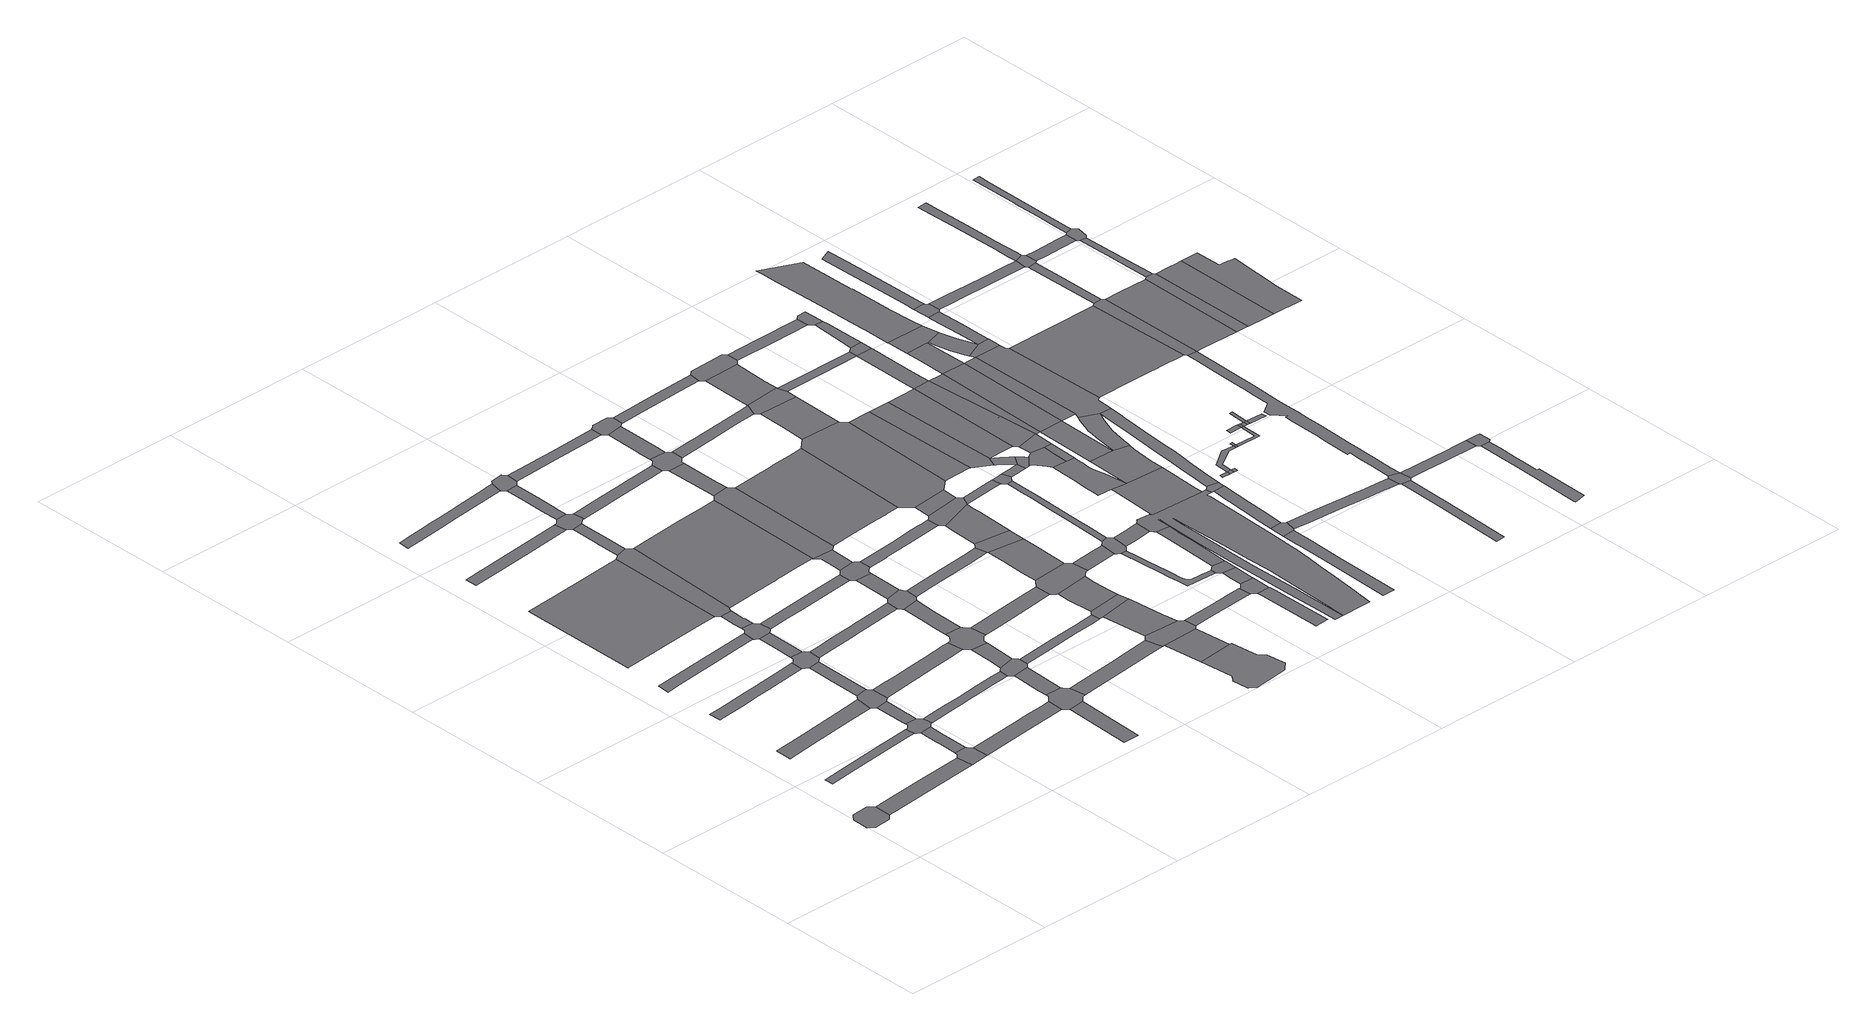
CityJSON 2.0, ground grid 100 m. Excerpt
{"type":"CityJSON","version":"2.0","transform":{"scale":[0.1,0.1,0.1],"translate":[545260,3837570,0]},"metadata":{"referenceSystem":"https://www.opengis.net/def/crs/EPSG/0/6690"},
"CityObjects":{
"road1":{"type":"Road","geometry":[{"type":"MultiSurface","lod":"1","boundaries":[[[0,1,2,3,4,5,6,7,8,9,10,11]]]}]},
"road2":{"type":"Road","attributes":{"RoadStructureAttribute.sectionType":"1"},"geometry":[{"type":"MultiSurface","lod":"1","boundaries":[[[12,13,14,11,10,15,16,17,18]]]}]},
"road3":{"type":"Road","attributes":{"RoadStructureAttribute.sectionType":"1"},"geometry":[{"type":"MultiSurface","lod":"1","boundaries":[[[19,20,21,22,23,24,25,26,27]]]}]},
"road4":{"type":"Road","attributes":{"RoadStructureAttribute.sectionType":"1"},"geometry":[{"type":"MultiSurface","lod":"1","boundaries":[[[28,29,30,31,32,33,34,35]]]}]},
"road5":{"type":"Road","attributes":{"RoadStructureAttribute.sectionType":"1"},"geometry":[{"type":"MultiSurface","lod":"1","boundaries":[[[36,37,38,39,40,41,42,43,44,45,46,47,48,49,50,51,52,53,54]]]}]},
"road6":{"type":"Road","geometry":[{"type":"MultiSurface","lod":"1","boundaries":[[[55,56,57,58,59,12,18,60,61]]]}]},
"road7":{"type":"Road","attributes":{"RoadStructureAttribute.sectionType":"1"},"geometry":[{"type":"MultiSurface","lod":"1","boundaries":[[[62,63,64,65,66,67,58,57]]]}]},
"road8":{"type":"Road","attributes":{"RoadStructureAttribute.sectionType":"1"},"geometry":[{"type":"MultiSurface","lod":"1","boundaries":[[[68,69,70,71,72,73,74,75,76,77,78,79,80]]]}]},
"road9":{"type":"Road","geometry":[{"type":"MultiSurface","lod":"1","boundaries":[[[81,82,83,84,85,19,27,86,64,63,87,88,89,90,91,92]]]}]},
"road10":{"type":"Road","attributes":{"RoadStructureAttribute.sectionType":"1"},"geometry":[{"type":"MultiSurface","lod":"1","boundaries":[[[93,94,95,96,97,98,99,100,81,92]]]}]},
"road11":{"type":"Road","geometry":[{"type":"MultiSurface","lod":"1","boundaries":[[[101,102,28,35,97,96,103,104,105]]]}]},
"road12":{"type":"Road","attributes":{"function":"1","RoadStructureAttribute.sectionType":"7"},"geometry":[{"type":"MultiSurface","lod":"1","boundaries":[[[106,107,108,109,110,111,112,113,114,115,116,117]]]}]},
"road13":{"type":"Road","attributes":{"RoadStructureAttribute.sectionType":"1"},"geometry":[{"type":"MultiSurface","lod":"1","boundaries":[[[118,119,120,121,102,101]]]}]},
"road14":{"type":"Road","attributes":{"RoadStructureAttribute.sectionType":"1"},"geometry":[{"type":"MultiSurface","lod":"1","boundaries":[[[122,123,124,125,61,60,126,127]]]}]},
"road15":{"type":"Road","geometry":[{"type":"MultiSurface","lod":"1","boundaries":[[[128,129,130,131,36,54,132,120,119,133,134,135]]]}]},
"road16":{"type":"Road","attributes":{"RoadStructureAttribute.sectionType":"1"},"geometry":[{"type":"MultiSurface","lod":"1","boundaries":[[[136,137,138,139,128,135]]]}]},
"road17":{"type":"Road","attributes":{"RoadStructureAttribute.sectionType":"1"},"geometry":[{"type":"MultiSurface","lod":"1","boundaries":[[[140,141,142,143,144,145,146,90,89,147,148,149,150,151,152,153,154]]]}]},
"road18":{"type":"Road","geometry":[{"type":"MultiSurface","lod":"1","boundaries":[[[155,156,157,158,68,80,159,138,137,160,161,162,163,164]]]}]},
"road19":{"type":"Road","attributes":{"RoadStructureAttribute.sectionType":"1"},"geometry":[{"type":"MultiSurface","lod":"1","boundaries":[[[165,166,167,168,169,170,171,172,173]]]}]},
"road20":{"type":"Road","attributes":{"RoadStructureAttribute.sectionType":"1"},"geometry":[{"type":"MultiSurface","lod":"1","boundaries":[[[174,175,176,177,178,179,180,155,164]]]}]},
"road21":{"type":"Road","attributes":{"RoadStructureAttribute.sectionType":"1"},"geometry":[{"type":"MultiSurface","lod":"1","boundaries":[[[181,182,183,184,185,186,105,104,187,188,189,190,191]]]}]},
"road22":{"type":"Road","attributes":{"RoadStructureAttribute.sectionType":"1"},"geometry":[{"type":"MultiSurface","lod":"1","boundaries":[[[192,193,194,195]]]}]},
"road23":{"type":"Road","attributes":{"RoadStructureAttribute.sectionType":"1"},"geometry":[{"type":"MultiSurface","lod":"1","boundaries":[[[196,197,198,199,200,201,202,203,204,205,206,207,208,209,210,211,212,213]]]}]},
"road24":{"type":"Road","geometry":[{"type":"MultiSurface","lod":"1","boundaries":[[[214,215,216,217,218,106,117,178,177,219,220,221,222]]]}]},
"road25":{"type":"Road","geometry":[{"type":"MultiSurface","lod":"1","boundaries":[[[223,224,122,127,193,192,225,226,227,228,229,230]]]}]},
"road26":{"type":"Road","attributes":{"RoadStructureAttribute.sectionType":"1"},"geometry":[{"type":"MultiSurface","lod":"1","boundaries":[[[231,232,233,234,235,236,237,238,239,134,133,240,241,242,243,244,245,246]]]}]},
"road27":{"type":"Road","attributes":{"RoadStructureAttribute.sectionType":"1"},"geometry":[{"type":"MultiSurface","lod":"1","boundaries":[[[247,248,249,250,251,223,230]]]}]},
"road28":{"type":"Road","geometry":[{"type":"MultiSurface","lod":"1","boundaries":[[[252,253,254,255,140,154,256,248,247,257,258,259]]]}]},
"road29":{"type":"Road","attributes":{"RoadStructureAttribute.sectionType":"1"},"geometry":[{"type":"MultiSurface","lod":"1","boundaries":[[[260,261,262,263,264,218,217]]]}]},
"road30":{"type":"Road","attributes":{"RoadStructureAttribute.sectionType":"1"},"geometry":[{"type":"MultiSurface","lod":"1","boundaries":[[[265,266,267,163,162,268,269,270,271,272,273]]]}]},
"road31":{"type":"Road","attributes":{"RoadStructureAttribute.sectionType":"1"},"geometry":[{"type":"MultiSurface","lod":"1","boundaries":[[[274,275,255,254,276]]]}]},
"road32":{"type":"Road","geometry":[{"type":"MultiSurface","lod":"1","boundaries":[[[277,278,279,280,281,282,283,165,173,284,285,262,261,286,287,288,289,290]]]}]},
"road33":{"type":"Road","geometry":[{"type":"MultiSurface","lod":"1","boundaries":[[[291,292,293,294,295,181,191,274,276,296,297,298,299,300,301,302,303,304]]]}]},
"road34":{"type":"Road","attributes":{"RoadStructureAttribute.sectionType":"1"},"geometry":[{"type":"MultiSurface","lod":"1","boundaries":[[[305,306,307,308,309,310,311,280,279]]]}]},
"road35":{"type":"Road","attributes":{"function":"1","RoadStructureAttribute.sectionType":"7"},"geometry":[{"type":"MultiSurface","lod":"1","boundaries":[[[312,313,314,315,222,221,316,317,318,319,320,321,322,323]]]}]},
"road36":{"type":"Road","attributes":{"RoadStructureAttribute.sectionType":"1"},"geometry":[{"type":"MultiSurface","lod":"1","boundaries":[[[324,325,326,327,328,291,304]]]}]},
"road37":{"type":"Road","geometry":[{"type":"MultiSurface","lod":"1","boundaries":[[[329,330,331,332,333,196,213,334,335,309,308,336,337,338]]]}]},
"road38":{"type":"Road","attributes":{"RoadStructureAttribute.sectionType":"1"},"geometry":[{"type":"MultiSurface","lod":"1","boundaries":[[[339,340,341,342,227,226,343,344]]]}]},
"road39":{"type":"Road","geometry":[{"type":"MultiSurface","lod":"1","boundaries":[[[345,346,347,348,349,231,246,350,326,325,351,352,353,354]]]}]},
"road40":{"type":"Road","attributes":{"RoadStructureAttribute.sectionType":"1"},"geometry":[{"type":"MultiSurface","lod":"1","boundaries":[[[355,356,357,348,347,358,359]]]}]},
"road41":{"type":"Road","attributes":{"RoadStructureAttribute.sectionType":"1"},"geometry":[{"type":"MultiSurface","lod":"1","boundaries":[[[360,361,362,259,258,363,364,365,366,367]]]}]},
"road42":{"type":"Road","geometry":[{"type":"MultiSurface","lod":"1","boundaries":[[[368,369,370,371,372,265,273,373,355,359,374,375,376,377,378]]]}]},
"road43":{"type":"Road","attributes":{"RoadStructureAttribute.sectionType":"1"},"geometry":[{"type":"MultiSurface","lod":"1","boundaries":[[[323,379,380,381,370,369,382]]]}]},
"road44":{"type":"Road","attributes":{"RoadStructureAttribute.sectionType":"1"},"geometry":[{"type":"MultiSurface","lod":"1","boundaries":[[[383,384,385,386,387,388,389,390,391,290,289,392,393,394,395,396,397,398,399,400,401]]]}]},
"road45":{"type":"Road","attributes":{"RoadStructureAttribute.sectionType":"1"},"geometry":[{"type":"MultiSurface","lod":"1","boundaries":[[[402,403,404,301,300,405,406,407,408]]]}]},
"road46":{"type":"Road","geometry":[{"type":"MultiSurface","lod":"1","boundaries":[[[409,410,411,312,323,382,412,413,414,415]]]}]},
"road47":{"type":"Road","attributes":{"RoadStructureAttribute.sectionType":"1"},"geometry":[{"type":"MultiSurface","lod":"1","boundaries":[[[416,417,338,337,418,419]]]}]},
"road48":{"type":"Road","geometry":[{"type":"MultiSurface","lod":"1","boundaries":[[[420,421,422,423,424,425,426,427,428,429,430,431,432,433,434,435]]]}]},
"road49":{"type":"Road","attributes":{"RoadStructureAttribute.sectionType":"1"},"geometry":[{"type":"MultiSurface","lod":"1","boundaries":[[[436,437,438,354,353,439,440,441,442]]]}]},
"road50":{"type":"Road","attributes":{"RoadStructureAttribute.sectionType":"1"},"geometry":[{"type":"MultiSurface","lod":"1","boundaries":[[[443,444,445,446,423,422]]]}]},
"road51":{"type":"Road","geometry":[{"type":"MultiSurface","lod":"1","boundaries":[[[447,448,449,339,344,450,445,444,451,452,453,454,455,456,457]]]}]},
"road52":{"type":"Road","attributes":{"RoadStructureAttribute.sectionType":"1"},"geometry":[{"type":"MultiSurface","lod":"1","boundaries":[[[458,459,460,461,462,463,447,457]]]}]},
"road53":{"type":"Road","attributes":{"RoadStructureAttribute.sectionType":"1"},"geometry":[{"type":"MultiSurface","lod":"1","boundaries":[[[464,465,466,467,468,469,378,377,470,471,472,473]]]}]},
"road54":{"type":"Road","geometry":[{"type":"MultiSurface","lod":"1","boundaries":[[[474,475,476,477,360,367,478,462,461]]]}]},
"road55":{"type":"Road","attributes":{"RoadStructureAttribute.sectionType":"1"},"geometry":[{"type":"MultiSurface","lod":"1","boundaries":[[[479,480,410,409,481,482,483,484,485]]]}]},
"road56":{"type":"Road","attributes":{"RoadStructureAttribute.sectionType":"1"},"geometry":[{"type":"MultiSurface","lod":"1","boundaries":[[[486,487,488,489,490,476,475]]]}]},
"road57":{"type":"Road","geometry":[{"type":"MultiSurface","lod":"1","boundaries":[[[491,492,493,383,401,494,479,485,495,496,497,498,499,500,501]]]}]},
"road58":{"type":"Road","geometry":[{"type":"MultiSurface","lod":"1","boundaries":[[[502,503,504,505,402,408,506,507,489,488,508,509,510,511]]]}]},
"road59":{"type":"Road","attributes":{"RoadStructureAttribute.sectionType":"1"},"geometry":[{"type":"MultiSurface","lod":"1","boundaries":[[[512,513,514,515,516,517,518,491,501]]]}]},
"road60":{"type":"Road","attributes":{"function":"1","RoadStructureAttribute.sectionType":"7"},"geometry":[{"type":"MultiSurface","lod":"1","boundaries":[[[519,520,521,522,523,415,414,524,525,526,527,528,529]]]}]},
"road61":{"type":"Road","attributes":{"RoadStructureAttribute.sectionType":"1"},"geometry":[{"type":"MultiSurface","lod":"1","boundaries":[[[530,531,532,505,504,533,534,535]]]}]},
"road62":{"type":"Road","geometry":[{"type":"MultiSurface","lod":"1","boundaries":[[[536,537,416,419,538,516,515,539,540,541,542,543,544]]]}]},
"road63":{"type":"Road","geometry":[{"type":"MultiSurface","lod":"1","boundaries":[[[545,546,547,436,442,530,535,548,549,550]]]}]},
"road64":{"type":"Road","attributes":{"RoadStructureAttribute.sectionType":"1"},"geometry":[{"type":"MultiSurface","lod":"1","boundaries":[[[551,552,553,554,555,454,453,556,557,558]]]}]},
"road65":{"type":"Road","attributes":{"RoadStructureAttribute.sectionType":"1"},"geometry":[{"type":"MultiSurface","lod":"1","boundaries":[[[559,560,561,562,563,564,545,550]]]}]},
"road66":{"type":"Road","attributes":{"RoadStructureAttribute.sectionType":"1"},"geometry":[{"type":"MultiSurface","lod":"1","boundaries":[[[565,566,567,511,510,568,569,570]]]}]},
"road67":{"type":"Road","geometry":[{"type":"MultiSurface","lod":"1","boundaries":[[[571,572,573,574,575,576,464,473,577,563,562,578]]]}]},
"road68":{"type":"Road","attributes":{"RoadStructureAttribute.sectionType":"1"},"geometry":[{"type":"MultiSurface","lod":"1","boundaries":[[[579,580,581,574,573]]]}]},
"road69":{"type":"Road","attributes":{"RoadStructureAttribute.sectionType":"1"},"geometry":[{"type":"MultiSurface","lod":"1","boundaries":[[[582,583,584,585,586,587,499,498,588,589,590,591,592,593,594,595,596]]]}]},
"road70":{"type":"Road","attributes":{"RoadStructureAttribute.sectionType":"1"},"geometry":[{"type":"MultiSurface","lod":"1","boundaries":[[[597,598,599,600,601,602,603,604]]]}]},
"road71":{"type":"Road","attributes":{"RoadStructureAttribute.sectionType":"1"},"geometry":[{"type":"MultiSurface","lod":"1","boundaries":[[[605,606,607,608,609,610,611,612,613,614,615,616,617,618,619,620,621,622,623,624,625,626,627,628,629,630]]]}]},
"road72":{"type":"Road","geometry":[{"type":"MultiSurface","lod":"1","boundaries":[[[631,632,633,634,635,636,565,570,637,616,615,638,639,640]]]}]},
"road73":{"type":"Road","geometry":[{"type":"MultiSurface","lod":"1","boundaries":[[[641,642,643,644,551,558,645,601,600,646,647,648]]]}]},
"road74":{"type":"Road","attributes":{"RoadStructureAttribute.sectionType":"1"},"geometry":[{"type":"MultiSurface","lod":"1","boundaries":[[[649,650,541,540,651,652,653]]]}]},
"road75":{"type":"Road","geometry":[{"type":"MultiSurface","lod":"1","boundaries":[[[654,519,529,655,581,580,656,657,658]]]}]},
"road76":{"type":"Road","attributes":{"RoadStructureAttribute.sectionType":"1"},"geometry":[{"type":"MultiSurface","lod":"1","boundaries":[[[659,660,641,648,661,662]]]}]},
"road77":{"type":"Road","geometry":[{"type":"MultiSurface","lod":"1","boundaries":[[[663,664,630,629,665,659,662,666,667]]]}]},
"road78":{"type":"Road","attributes":{"RoadStructureAttribute.sectionType":"1"},"geometry":[{"type":"MultiSurface","lod":"1","boundaries":[[[668,669,670,578,562,671,672,673,674]]]}]},
"road79":{"type":"Road","geometry":[{"type":"MultiSurface","lod":"1","boundaries":[[[675,676,677,640,639,678,679]]]}]},
"road80":{"type":"Road","attributes":{"RoadStructureAttribute.sectionType":"1"},"geometry":[{"type":"MultiSurface","lod":"1","boundaries":[[[680,681,682,683,684,685,686,687,688,689,690,691,692,693,634,633]]]}]},
"road81":{"type":"Road","attributes":{"RoadStructureAttribute.sectionType":"1"},"geometry":[{"type":"MultiSurface","lod":"1","boundaries":[[[694,695,696,663,667,697,698,699,700,701]]]}]},
"road82":{"type":"Road","attributes":{"RoadStructureAttribute.sectionType":"1"},"geometry":[{"type":"MultiSurface","lod":"1","boundaries":[[[702,703,704,705,654,658,706]]]}]},
"road83":{"type":"Road","geometry":[{"type":"MultiSurface","lod":"1","boundaries":[[[707,708,668,674,709,687,686,710,711]]]}]},
"road84":{"type":"Road","attributes":{"function":"1","RoadStructureAttribute.sectionType":"7"},"geometry":[{"type":"MultiSurface","lod":"1","boundaries":[[[712,713,714,715,716,717,718,719,720,721,722,723,724,725,726,727,728,729,730,731,732,733,734,735,736,737,738,739,740,741,742,743,744,745,746,747,675,679,748,749,694,701],[750,751,752,753,754,755,756,757,758,759,760,761,762,763]]]}]},
"road85":{"type":"Road","attributes":{"function":"1","RoadStructureAttribute.sectionType":"7"},"geometry":[{"type":"MultiSurface","lod":"1","boundaries":[[[764,657,656,765,766,767,768,769,770]]]}]},
"road86":{"type":"Road","geometry":[{"type":"MultiSurface","lod":"1","boundaries":[[[771,582,596,772,702,706,773,774]]]}]},
"road87":{"type":"Road","attributes":{"RoadStructureAttribute.sectionType":"1"},"geometry":[{"type":"MultiSurface","lod":"1","boundaries":[[[775,776,777,707,711,778,779,780]]]}]},
"road88":{"type":"Road","geometry":[{"type":"MultiSurface","lod":"1","boundaries":[[[781,782,783]]]}]},
"road89":{"type":"Road","attributes":{"RoadStructureAttribute.sectionType":"1"},"geometry":[{"type":"MultiSurface","lod":"1","boundaries":[[[784,785,786,787,582,771]]]}]},
"road90":{"type":"Road","attributes":{"function":"1","RoadStructureAttribute.sectionType":"7"},"geometry":[{"type":"MultiSurface","lod":"1","boundaries":[[[788,789,790,791,792,793,794,795,796,797,775,798]]]}]},
"road91":{"type":"Road","attributes":{"RoadStructureAttribute.sectionType":"1"},"geometry":[{"type":"MultiSurface","lod":"1","boundaries":[[[799,800,801,802,803,804,805,806,807,808,809,810]]]}]},
"road92":{"type":"Road","geometry":[{"type":"MultiSurface","lod":"1","boundaries":[[[811,764,770,812,792,791]]]}]},
"road93":{"type":"Road","geometry":[{"type":"MultiSurface","lod":"1","boundaries":[[[813,814,815,649,653,786,785,816,817,818]]]}]},
"road94":{"type":"Road","geometry":[{"type":"MultiSurface","lod":"1","boundaries":[[[819,820,798,775,780,821,822]]]}]},
"road95":{"type":"Road","geometry":[{"type":"MultiSurface","lod":"1","boundaries":[[[823,824,825,826,827,828,829,830,831,832,833,834,835,836,837,838,839,840,841,842,843,844,845,846,847,848,849,850,851]]]}]},
"road96":{"type":"Road","geometry":[{"type":"MultiSurface","lod":"1","boundaries":[[[852,853,822,821,854,855,856,857,858,823,851,859,860]]]}]},
"road97":{"type":"Road","geometry":[{"type":"MultiSurface","lod":"1","boundaries":[[[833,861,862,863,743,742,864,865,866,867,834]]]}]},
"road98":{"type":"Road","geometry":[{"type":"MultiSurface","lod":"1","boundaries":[[[868,869,870,871,803,802,872,873]]]}]},
"road99":{"type":"Road","geometry":[{"type":"MultiSurface","lod":"1","boundaries":[[[874,811,791,875,876]]]}]},
"road100":{"type":"Road","attributes":{"function":"1","RoadStructureAttribute.sectionType":"1"},"geometry":[{"type":"MultiSurface","lod":"1","boundaries":[[[860,877,844,843,878]]]}]},
"road101":{"type":"Road","geometry":[{"type":"MultiSurface","lod":"1","boundaries":[[[879,880,881,882,852,860,878]]]}]},
"road102":{"type":"Road","attributes":{"RoadStructureAttribute.sectionType":"1"},"geometry":[{"type":"MultiSurface","lod":"1","boundaries":[[[883,884,885,886,887,888,870,869,889,890,891,892,893]]]}]},
"road103":{"type":"Road","attributes":{"RoadStructureAttribute.sectionType":"1"},"geometry":[{"type":"MultiSurface","lod":"1","boundaries":[[[894,895,896,774,773,897,898,899,900,901]]]}]},
"road104":{"type":"Road","geometry":[{"type":"MultiSurface","lod":"1","boundaries":[[[902,834,867,903,904,905,906]]]}]},
"road105":{"type":"Road","geometry":[{"type":"MultiSurface","lod":"1","boundaries":[[[907,908,738,737,883,893,909,910,911]]]}]},
"road106":{"type":"Road","geometry":[{"type":"MultiSurface","lod":"1","boundaries":[[[912,874,876,881,880,913,914,915,916]]]}]},
"road107":{"type":"Road","attributes":{"function":"1","RoadStructureAttribute.sectionType":"7"},"geometry":[{"type":"MultiSurface","lod":"1","boundaries":[[[917,918,919,920,902,906]]]}]},
"road108":{"type":"Road","attributes":{"RoadStructureAttribute.sectionType":"1"},"geometry":[{"type":"MultiSurface","lod":"1","boundaries":[[[921,818,817,922,923,924]]]}]},
"road109":{"type":"Road","attributes":{"RoadStructureAttribute.sectionType":"1"},"geometry":[{"type":"MultiSurface","lod":"1","boundaries":[[[925,912,916,926,927,913,880,928,919,929]]]}]},
"road110":{"type":"Road","attributes":{"RoadStructureAttribute.sectionType":"1"},"geometry":[{"type":"MultiSurface","lod":"1","boundaries":[[[930,931,932,933]]]}]},
"road111":{"type":"Road","geometry":[{"type":"MultiSurface","lod":"1","boundaries":[[[934,933,932,935]]]}]},
"road112":{"type":"Road","attributes":{"RoadStructureAttribute.sectionType":"1"},"geometry":[{"type":"MultiSurface","lod":"1","boundaries":[[[900,874,912,936,937,938,939]]]}]},
"road113":{"type":"Road","attributes":{"RoadStructureAttribute.sectionType":"1"},"geometry":[{"type":"MultiSurface","lod":"1","boundaries":[[[940,941,942,943,944,945,946,947,873,872,948,949,950,951,952,953,954]]]}]},
"road114":{"type":"Road","attributes":{"RoadStructureAttribute.sectionType":"1"},"geometry":[{"type":"MultiSurface","lod":"1","boundaries":[[[955,956,957,958,959,960,961,962,963,964,965,966,907,911,967,968,969,970,971,972,973,974,975,976,977,978,979]]]}]},
"road115":{"type":"Road","geometry":[{"type":"MultiSurface","lod":"1","boundaries":[[[980,981,982,983,984,985,986,987,906,905,988,989,990,991,992,993,994,995,955]]]}]},
"road116":{"type":"Road","geometry":[{"type":"MultiSurface","lod":"1","boundaries":[[[996,997,934,935]]]}]},
"road117":{"type":"Road","geometry":[{"type":"MultiSurface","lod":"1","boundaries":[[[929,919,918,998]]]}]},
"road118":{"type":"Road","geometry":[{"type":"MultiSurface","lod":"1","boundaries":[[[999,1000,1001,901,900,939,1002]]]}]},
"road119":{"type":"Road","attributes":{"RoadStructureAttribute.sectionType":"1"},"geometry":[{"type":"MultiSurface","lod":"1","boundaries":[[[1003,1004,933,934,1005,1006,1007,1008]]]}]},
"road120":{"type":"Road","attributes":{"RoadStructureAttribute.sectionType":"1"},"geometry":[{"type":"MultiSurface","lod":"1","boundaries":[[[1009,1010,1011,1012,1013,999,1002]]]}]},
"road121":{"type":"Road","geometry":[{"type":"MultiSurface","lod":"1","boundaries":[[[1014,998,918,1015,1016,1017]]]}]},
"road122":{"type":"Road","attributes":{"function":"1","RoadStructureAttribute.sectionType":"7"},"geometry":[{"type":"MultiSurface","lod":"1","boundaries":[[[1018,1019,929,998,1020]]]}]},
"road123":{"type":"Road","geometry":[{"type":"MultiSurface","lod":"1","boundaries":[[[1021,924,923,1012,1011,1022,1023]]]}]},
"road124":{"type":"Road","geometry":[{"type":"MultiSurface","lod":"1","boundaries":[[[1024,1008,1007,1025]]]}]},
"road125":{"type":"Road","geometry":[{"type":"MultiSurface","lod":"1","boundaries":[[[1026,1027,1008,1024]]]}]},
"road126":{"type":"Road","attributes":{"RoadStructureAttribute.sectionType":"1"},"geometry":[{"type":"MultiSurface","lod":"1","boundaries":[[[1028,1029,1030,1031,1032,1033,1034,1035]]]}]},
"road127":{"type":"Road","geometry":[{"type":"MultiSurface","lod":"1","boundaries":[[[1036,1037,1038,1039,1017,1016,980,955,979,1040,1041,1042,1043,1044]]]}]},
"road128":{"type":"Road","geometry":[{"type":"MultiSurface","lod":"1","boundaries":[[[1045,1046,1018,1020,1047,1048,1049,1050]]]}]},
"road129":{"type":"Road","attributes":{"RoadStructureAttribute.sectionType":"1"},"geometry":[{"type":"MultiSurface","lod":"1","boundaries":[[[1051,1052,1024,1025,1053,1054]]]}]},
"road130":{"type":"Road","attributes":{"function":"1","RoadStructureAttribute.sectionType":"7"},"geometry":[{"type":"MultiSurface","lod":"1","boundaries":[[[1055,1056,1057,1058,1049,1048,1059,1060,1061,1062,1063,1064,1065,1066]]]}]},
"road131":{"type":"Road","geometry":[{"type":"MultiSurface","lod":"1","boundaries":[[[1067,1068,1051,1069]]]}]},
"road132":{"type":"Road","geometry":[{"type":"MultiSurface","lod":"1","boundaries":[[[1070,1071,954,953,1072,1028,1035,1073,1074,1075]]]}]},
"road133":{"type":"Road","geometry":[{"type":"MultiSurface","lod":"1","boundaries":[[[1066,1065,1017,1039,1076]]]}]},
"road134":{"type":"Road","geometry":[{"type":"MultiSurface","lod":"1","boundaries":[[[1069,1051,1054,1077]]]}]},
"road135":{"type":"Road","attributes":{"RoadStructureAttribute.sectionType":"1"},"geometry":[{"type":"MultiSurface","lod":"1","boundaries":[[[1077,1054,1078,1079]]]}]},
"road136":{"type":"Road","attributes":{"function":"1","RoadStructureAttribute.sectionType":"7"},"geometry":[{"type":"MultiSurface","lod":"1","boundaries":[[[1080,1081,1082,1083,1084,1085,1045,1050,1086,1087,1088,1089,1090,1091,1092,1093,1094]]]}]},
"road137":{"type":"Road","geometry":[{"type":"MultiSurface","lod":"1","boundaries":[[[1079,1078,1095,1096]]]}]},
"road138":{"type":"Road","geometry":[{"type":"MultiSurface","lod":"1","boundaries":[[[1097,1098,1079,1096]]]}]},
"road139":{"type":"Road","attributes":{"RoadStructureAttribute.sectionType":"1"},"geometry":[{"type":"MultiSurface","lod":"1","boundaries":[[[1099,1100,1101,1102,1103,1104,1105,1106,1107,1108,1109,1066,1076]]]}]},
"road140":{"type":"Road","attributes":{"RoadStructureAttribute.sectionType":"1"},"geometry":[{"type":"MultiSurface","lod":"1","boundaries":[[[1110,1111,1096,1095]]]}]},
"road141":{"type":"Road","geometry":[{"type":"MultiSurface","lod":"1","boundaries":[[[1112,1113,1114,1103,1102,1115,1116]]]}]},
"road142":{"type":"Road","attributes":{"RoadStructureAttribute.sectionType":"1"},"geometry":[{"type":"MultiSurface","lod":"1","boundaries":[[[1117,1118,1119,1120,1121,1122,1123,1124,1125,1126,1127,1128,1129,1130,1131,1132,1133,1134,1135,1136,1137,1138,1139,1140,1141,1142,1143,1144,1070,1075,1145,1146,1147,1148,1149,1150,1151,1152,1153,1154,1155,1156,1157,1158]]]}]},
"road143":{"type":"Road","attributes":{"RoadStructureAttribute.sectionType":"1"},"geometry":[{"type":"MultiSurface","lod":"1","boundaries":[[[1159,1160,1161,1162,1075,1074,1163,1164,1165,1166,1167]]]}]},
"road144":{"type":"Road","attributes":{"function":"1"},"geometry":[{"type":"MultiSurface","lod":"1","boundaries":[[[1044,1043,1168,1169,1170,1171,1172,1173,1174,1175,1176,1177,1178,1179]]]}]},
"road145":{"type":"Road","attributes":{"RoadStructureAttribute.sectionType":"1"},"geometry":[{"type":"MultiSurface","lod":"1","boundaries":[[[1180,1181,1182,1183,1184,1185,1186,1187,1188,1189,1190,1191,1192,1193,1114,1113]]]}]},
"road146":{"type":"Road","attributes":{"RoadStructureAttribute.sectionType":"1"},"geometry":[{"type":"MultiSurface","lod":"1","boundaries":[[[1194,1195,1196,1197,1198,1199,1200,1201,1202,1203,1204,1205,1206]]]}]},
"road147":{"type":"Road","geometry":[{"type":"MultiSurface","lod":"1","boundaries":[[[1207,1167,1166,1208,1209,1194,1206,1210,1211,1212]]]}]},
"road148":{"type":"Road","attributes":{"RoadStructureAttribute.sectionType":"1"},"geometry":[{"type":"MultiSurface","lod":"1","boundaries":[[[1213,1214,1215,1216,1116,1115,1217,1218,1219,1220,1221,1222]]]}]},
"road149":{"type":"Road","geometry":[{"type":"MultiSurface","lod":"1","boundaries":[[[1223,1224,1225,1226,1179,1178,1117,1158,1227]]]}]},
"road150":{"type":"Road","attributes":{"RoadStructureAttribute.sectionType":"1"},"geometry":[{"type":"MultiSurface","lod":"1","boundaries":[[[1228,1229,1230,1231,1225,1224]]]}]},
"road151":{"type":"Road","geometry":[{"type":"MultiSurface","lod":"1","boundaries":[[[1232,1233,1227,1158,1234,1235,1236,1237,1238]]]}]},
"road152":{"type":"Road","geometry":[{"type":"MultiSurface","lod":"1","boundaries":[[[1239,1240,1222,1221,1241,1231,1230,1242,1243,1244,1245]]]}]},
"road153":{"type":"Road","geometry":[{"type":"MultiSurface","lod":"1","boundaries":[[[1246,1247,1238,1237,1248,1249,1250]]]}]},
"road154":{"type":"Road","attributes":{"RoadStructureAttribute.sectionType":"1"},"geometry":[{"type":"MultiSurface","lod":"1","boundaries":[[[1251,1252,1253,1254,1255,1222,1240,1256,1257,1258,1259,1260,1261,1262]]]}]},
"road155":{"type":"Road","attributes":{"RoadStructureAttribute.sectionType":"1"},"geometry":[{"type":"MultiSurface","lod":"1","boundaries":[[[1263,1264,1265,1245,1244,1266,1267,1268,1269]]]}]},
"road156":{"type":"Road","geometry":[{"type":"MultiSurface","lod":"1","boundaries":[[[1270,1271,1272,1250,1249,1273,1274,1275]]]}]},
"road157":{"type":"Road","attributes":{"RoadStructureAttribute.sectionType":"1"},"geometry":[{"type":"MultiSurface","lod":"1","boundaries":[[[1276,1277,1278,1279,1280,1247,1246,1281,1282,1283,1284]]]}]},
"road158":{"type":"Road","geometry":[{"type":"MultiSurface","lod":"1","boundaries":[[[1285,1286,1287,1269,1268,1276,1284,1288,1289]]]}]},
"road159":{"type":"Road","geometry":[{"type":"MultiSurface","lod":"1","boundaries":[[[1275,1274,1290,1291,1292,1293,1294,1295,1296,1297,1298]]]}]},
"road160":{"type":"Road","attributes":{"RoadStructureAttribute.sectionType":"1"},"geometry":[{"type":"MultiSurface","lod":"1","boundaries":[[[1299,1300,1301,1302,1303,1304,1305,1287,1286,1306,1307,1308,1309]]]}]}
},
"vertices":[
[146,577,0],[35,566,0],[30,560,0],[7,533,0],[2,527,0],[0,419,0],[7,413,0],[31,392,0],[35,388,0],[146,396,0],[179,431,0],[182,544,0],
[855,604,0],[585,580,0],[345,558,0],[224,435,0],[508,461,0],[761,485,0],[866,496,0],
[852,1011,0],[621,986,0],[304,952,0],[172,937,0],[175,878,0],[333,895,0],[593,924,0],[787,945,0],[858,952,0],
[872,1418,0],[688,1396,0],[408,1363,0],[184,1337,0],[182,1226,0],[373,1249,0],[675,1284,0],[861,1307,0],
[869,1941,0],[837,1937,0],[732,1926,0],[537,1904,0],[495,1899,0],[473,1897,0],[335,1881,0],[268,1874,0],[266,1873,0],[176,1863,0],[178,1783,0],[266,1793,0],[277,1794,0],[358,1803,0],[482,1817,0],[488,1818,0],[593,1830,0],[767,1849,0],[869,1861,0],
[965,648,0],[964,649,0],[962,650,0],[883,647,0],[883,631,0],[992,509,0],[991,619,0],
[965,828,0],[968,936,0],[888,928,0],[887,872,0],[886,806,0],[886,773,0],
[889,2346,0],[738,2330,0],[536,2309,0],[338,2288,0],[196,2273,0],[173,2271,0],[167,2189,0],[237,2197,0],[339,2208,0],[569,2234,0],[763,2254,0],[880,2267,0],[884,2267,0],
[891,1052,0],[890,1038,0],[889,1037,0],[876,1023,0],[864,1012,0],[870,942,0],[987,955,0],[995,963,0],[1006,964,0],[999,1027,0],[986,1037,0],[969,1052,0],
[971,1119,0],[971,1123,0],[972,1175,0],[974,1294,0],[893,1282,0],[891,1168,0],[891,1125,0],[891,1120,0],
[977,1462,0],[896,1448,0],[984,1303,0],[1002,1321,0],[1000,1433,0],
[905,3385,0],[835,3379,0],[669,3365,0],[413,3342,0],[185,3323,0],[181,2522,0],[185,2522,0],[387,2540,0],[572,2555,0],[794,2575,0],[886,2583,0],[889,2580,0],
[981,1577,0],[986,1849,0],[904,1837,0],[900,1671,0],
[1624,684,0],[1558,677,0],[1452,666,0],[1304,651,0],[1284,540,0],[1617,574,0],
[905,1989,0],[904,1968,0],[887,1950,0],[879,1942,0],[885,1850,0],[1014,1877,0],[1019,1958,0],[990,1987,0],
[991,2067,0],[994,2250,0],[910,2244,0],[907,2104,0],
[1642,1094,0],[1638,1093,0],[1574,1087,0],[1443,1074,0],[1298,1058,0],[1170,1045,0],[1069,1034,0],[1066,971,0],[1159,981,0],[1256,991,0],[1352,1002,0],[1438,1011,0],[1517,1021,0],[1608,1029,0],[1640,1034,0],
[914,2389,0],[913,2366,0],[901,2354,0],[893,2346,0],[893,2259,0],[1015,2269,0],[1023,2277,0],[1026,2277,0],[1020,2355,0],[994,2388,0],
[904,3876,0],[728,3857,0],[460,3828,0],[250,3806,0],[159,3796,0],[159,3715,0],[358,3736,0],[609,3762,0],[913,3796,0],
[994,2449,0],[994,2461,0],[994,2462,0],[996,2563,0],[917,2559,0],[914,2462,0],[914,2459,0],
[1633,1505,0],[1607,1502,0],[1449,1483,0],[1314,1468,0],[1194,1454,0],[1095,1444,0],[1163,1341,0],[1268,1352,0],[1401,1368,0],[1535,1384,0],[1648,1398,0],
[1760,556,0],[1652,541,0],[1634,93,0],[1739,89,0],
[944,4420,0],[916,4416,0],[860,4409,0],[744,4396,0],[663,4386,0],[597,4378,0],[506,4367,0],[421,4357,0],[337,4348,0],[234,4336,0],[170,4328,0],[157,4326,0],[150,4249,0],[291,4265,0],[428,4281,0],[560,4296,0],[717,4314,0],[927,4339,0],
[1044,3401,0],[1025,3421,0],[1020,3426,0],[1016,3430,0],[938,3407,0],[996,2568,0],[1009,2592,0],[1013,2592,0],[1050,3401,0],
[1657,742,0],[1657,722,0],[1792,592,0],[1813,595,0],[1801,703,0],[1796,708,0],[1772,734,0],[1766,739,0],
[1679,2032,0],[1672,2032,0],[1566,2019,0],[1387,2000,0],[1365,1997,0],[1336,1994,0],[1323,1993,0],[1211,1981,0],[1115,1969,0],[1123,1890,0],[1306,1910,0],[1332,1913,0],[1350,1915,0],[1425,1924,0],[1554,1939,0],[1673,1952,0],
[1777,1021,0],[1667,1002,0],[1665,947,0],[1662,870,0],[1659,801,0],
[1802,1118,0],[1795,1126,0],[1781,1142,0],[1671,1119,0],[1646,1028,0],[1778,1022,0],[1804,1050,0],[1807,1111,0],
[1017,3569,0],[1020,3783,0],[945,3772,0],[942,3603,0],[941,3551,0],
[1686,2426,0],[1472,2403,0],[1196,2373,0],[1175,2293,0],[1294,2305,0],[1349,2311,0],[1525,2330,0],[1622,2339,0],[1686,2346,0],
[1681,1362,0],[1676,1218,0],[1791,1356,0],
[1053,3888,0],[1025,3911,0],[1024,3913,0],[948,3908,0],[945,3905,0],[934,3893,0],[920,3878,0],[939,3776,0],[942,3774,0],[1022,3785,0],[1046,3807,0],[1048,3809,0],[1062,3810,0],[1055,3886,0],
[1686,1576,0],[1685,1544,0],[1681,1539,0],[1662,1515,0],[1656,1508,0],[1792,1384,0],[1797,1389,0],[1819,1414,0],[1824,1419,0],[1844,1421,0],[1831,1531,0],[1828,1536,0],[1801,1567,0],[1797,1572,0],
[1025,3997,0],[1025,4002,0],[1030,4148,0],[1033,4318,0],[954,4309,0],[952,4147,0],[949,4023,0],
[1713,3459,0],[1592,3448,0],[1441,3436,0],[1283,3422,0],[1116,2602,0],[1234,2612,0],[1400,2627,0],[1411,2628,0],[1439,2630,0],[1555,2640,0],[1688,2651,0],[1694,2646,0],
[1805,1796,0],[1811,1942,0],[1699,1923,0],[1694,1778,0],[1688,1642,0],
[1065,4428,0],[1044,4454,0],[961,4442,0],[953,4431,0],[950,4427,0],[929,4337,0],[953,4310,0],[1059,4344,0],[1061,4346,0],[1066,4423,0],
[2441,777,0],[2288,759,0],[2151,744,0],[1995,726,0],[2406,662,0],[2468,668,0],
[1828,2071,0],[1822,2080,0],[1817,2086,0],[1707,2062,0],[1701,2056,0],[1695,1928,0],[1816,1947,0],[1818,1950,0],[1838,1972,0],[1842,2053,0],
[1716,2322,0],[1712,2244,0],[1709,2132,0],[1819,2168,0],[1823,2319,0],
[2408,1173,0],[2283,1159,0],[2074,1138,0],[1809,1050,0],[2007,1071,0],[2213,1092,0],[2361,1108,0],[2414,1113,0],
[1835,2466,0],[1829,2471,0],[1719,2455,0],[1714,2449,0],[1693,2426,0],[1710,2326,0],[1824,2338,0],[1831,2345,0],[1851,2364,0],[1859,2365,0],[1860,2444,0],
[1720,2622,0],[1726,2616,0],[1722,2503,0],[1833,2640,0],
[1714,3956,0],[1628,3948,0],[1503,3935,0],[1495,3934,0],[1479,3932,0],[1326,3917,0],[1287,3913,0],[1285,3913,0],[1149,3897,0],[1130,3817,0],[1257,3829,0],[1295,3833,0],[1381,3842,0],[1497,3854,0],[1504,3854,0],[1543,3859,0],[1644,3870,0],[1649,3870,0],[1718,3877,0],
[2387,1594,0],[2290,1584,0],[2089,1561,0],[1927,1431,0],[2075,1447,0],[2254,1469,0],[2387,1484,0],
[1856,3507,0],[1746,3494,0],[1743,3491,0],[1841,2645,0],[1854,2656,0],[1867,2667,0],[1887,3474,0],
[1728,4455,0],[1416,4440,0],[1410,4363,0],[1730,4379,0],
[2786,246,0],[2767,431,0],[2749,430,0],[2512,405,0],[2534,185,0],[2529,176,0],[2510,146,0],[2506,145,0],[2516,36,0],[2520,32,0],[2555,3,0],[2791,33,0],[2796,37,0],[2841,82,0],[2843,84,0],[2825,211,0],
[2418,2115,0],[2320,2105,0],[2128,2084,0],[1954,1984,0],[2098,1999,0],[2277,2018,0],[2435,2035,0],
[2726,665,0],[2726,675,0],[2485,669,0],[2485,663,0],
[2473,813,0],[2460,799,0],[2446,783,0],[2472,668,0],[2730,679,0],[2747,698,0],[2748,699,0],[2741,781,0],[2740,781,0],[2715,800,0],[2710,804,0],
[2697,912,0],[2679,1076,0],[2677,1095,0],[2670,1155,0],[2442,1116,0],[2458,965,0],
[2429,2506,0],[2378,2501,0],[2345,2497,0],[2291,2491,0],[2127,2473,0],[1865,2445,0],[1993,2379,0],[1995,2379,0],[2189,2400,0],[2431,2426,0],
[2667,1177,0],[2661,1230,0],[2433,1204,0],[2417,1184,0],[2428,1115,0],
[1746,3851,0],[1747,3659,0],[1856,3512,0],[1856,3518,0],[1855,3585,0],[1857,3725,0],[1857,3851,0],
[2654,1289,0],[2652,1416,0],[2655,1487,0],[2424,1455,0],[2419,1369,0],
[1748,4008,0],[1747,3987,0],[1743,3983,0],[1742,3856,0],[1857,3873,0],[1862,3877,0],[1885,3899,0],[1891,3900,0],[1890,3980,0],[1864,4003,0],[1860,4007,0],
[2690,1641,0],[2683,1648,0],[2665,1666,0],[2428,1643,0],[2390,1482,0],[2414,1463,0],[2669,1500,0],[2690,1520,0],[2707,1522,0],[2699,1631,0],
[1862,4073,0],[1863,4156,0],[1863,4178,0],[1865,4367,0],[1756,4348,0],[1752,4155,0],[1748,4057,0],
[2432,3522,0],[2331,3513,0],[2200,3502,0],[2191,3501,0],[2040,3488,0],[2049,2684,0],[2230,2699,0],[2297,2705,0],[2306,2706,0],[2396,2714,0],[2398,2714,0],
[2441,2036,0],[2437,1888,0],[2431,1752,0],[2667,1739,0],[2673,1870,0],[2678,2003,0],
[1764,4482,0],[1751,4472,0],[1731,4378,0],[1891,4385,0],[1894,4387,0],[1897,4462,0],[1895,4463,0],[1884,4472,0],[1871,4482,0],
[2446,2148,0],[2429,2128,0],[2424,2123,0],[2681,2094,0],[2681,2105,0],[2682,2120,0],
[3188,816,0],[3123,811,0],[2986,800,0],[2916,795,0],[2846,790,0],[2835,706,0],[2951,716,0],[3192,735,0],
[2688,2260,0],[2692,2371,0],[2694,2430,0],[2696,2474,0],[2457,2393,0],[2452,2306,0],
[2944,1657,0],[2876,1651,0],[2779,1640,0],[2749,1527,0],[2852,1539,0],[2932,1547,0],
[2718,2547,0],[2706,2558,0],[2698,2565,0],[2463,2533,0],[2449,2520,0],[2436,2506,0],[2439,2416,0],[2728,2538,0],
[2703,2644,0],[2704,2671,0],[2467,2648,0],
[2522,4046,0],[2516,4045,0],[2487,4042,0],[2399,4032,0],[2194,4011,0],[2037,3995,0],[1978,3909,0],[1996,3911,0],[2099,3921,0],[2128,3924,0],[2185,3931,0],[2265,3939,0],[2368,3950,0],[2482,3961,0],[2488,3962,0],
[3319,607,0],[3317,671,0],[3316,710,0],[3316,712,0],[3226,710,0],[3226,670,0],[3229,246,0],[3320,247,0],
[3135,1063,0],[3060,1067,0],[3035,1092,0],[3032,1095,0],[3029,1145,0],[3028,1155,0],[3024,1223,0],[3015,1366,0],[3008,1454,0],[3008,1456,0],[3003,1526,0],[2964,1523,0],[2968,1456,0],[2968,1451,0],[2969,1439,0],[2976,1340,0],[2982,1249,0],[2988,1153,0],[2988,1152,0],[2989,1144,0],[2993,1089,0],[2998,1029,0],[3101,1024,0],[3133,1023,0],[3203,1020,0],[3204,1059,0],
[3037,1674,0],[3018,1695,0],[3017,1696,0],[2975,1687,0],[2962,1674,0],[2946,1660,0],[2945,1537,0],[3024,1550,0],[3031,1558,0],[3043,1668,0],
[3224,843,0],[3217,836,0],[3198,817,0],[3197,816,0],[3195,733,0],[3315,738,0],[3315,801,0],[3316,843,0],
[2512,4492,0],[2216,4477,0],[2113,4398,0],[2329,4409,0],[2501,4417,0],
[2499,3587,0],[2460,2654,0],[2778,2735,0],[2805,3539,0],[2769,3579,0],
[3230,993,0],[3227,930,0],[3316,856,0],[3322,986,0],
[3237,1086,0],[3206,1060,0],[3204,1020,0],[3324,1043,0],[3326,1079,0],
[2970,2564,0],[2929,2560,0],[2795,2545,0],[2703,2475,0],[2790,2484,0],[2919,2497,0],[2977,2504,0],
[3238,1691,0],[3230,1690,0],[3161,1683,0],[3097,1566,0],[3233,1581,0],
[3022,1831,0],[3028,1985,0],[3034,2136,0],[3039,2285,0],[3042,2411,0],[3042,2413,0],[3044,2480,0],[3005,2477,0],[3002,2413,0],[3001,2387,0],[2998,2274,0],[2993,2138,0],[2986,1973,0],[2982,1865,0],
[3259,1552,0],[3255,1470,0],[3249,1317,0],[3331,1185,0],[3339,1353,0],[3343,1460,0],[3344,1475,0],[3348,1545,0],
[2516,3936,0],[2513,3854,0],[2508,3738,0],[2501,3590,0],[2778,3929,0],
[3051,2573,0],[3001,2567,0],[2988,2493,0],[3044,2484,0],[3068,2514,0],
[3349,1564,0],[3352,1638,0],[3352,1640,0],[3352,1641,0],[3359,1641,0],[3358,1612,0],[3357,1575,0],[3346,1301,0],[3345,1089,0],[3348,829,0],[3348,582,0],[3350,394,0],[3351,222,0],[3614,224,0],[3632,369,0],[3653,547,0],[3669,677,0],[3684,803,0],[3684,806,0],[3692,875,0],[3705,1127,0],[3715,1373,0],[3722,1617,0],[3723,1643,0],[3730,1643,0],[3759,1644,0],[3754,1683,0],[3752,1683,0],[3729,1683,0],[3727,1683,0],[3724,1683,0],[3362,1694,0],[3355,1703,0],[3355,1709,0],[3266,1719,0],[3261,1713,0],[3238,1576,0],[3249,1564,0],[3424,1447,0],[3429,1197,0],[3431,997,0],[3435,833,0],[3429,722,0],[3421,490,0],[3415,320,0],[3415,312,0],[3411,231,0],[3410,610,0],[3409,930,0],[3413,1370,0],[3416,1512,0],[3420,1593,0],
[2965,3541,0],[2818,2736,0],[2853,2737,0],[2886,2737,0],[2950,2738,0],[2970,2738,0],[2972,2737,0],
[2761,4069,0],[2512,3940,0],[2780,4004,0],[2761,4064,0],
[3182,2588,0],[3150,2584,0],[3113,2580,0],[3119,2519,0],[3158,2523,0],[3187,2526,0],
[3283,2043,0],[3283,2042,0],[3283,2044,0],
[2764,4165,0],[2772,4397,0],[2532,4391,0],[2526,4162,0],
[3205,2671,0],[3164,2704,0],[3135,2724,0],[3114,2738,0],[3083,2669,0],[3094,2662,0],[3123,2644,0],[3155,2613,0],[3173,2596,0],[3181,2589,0],[3225,2655,0],
[3806,676,0],[3810,784,0],[3813,921,0],[3816,1045,0],[3734,1038,0],[3732,938,0],[3732,937,0],[3731,913,0],[3729,788,0],[3725,675,0],[3713,220,0],[3795,218,0],
[3107,3542,0],[3047,2693,0],
[2778,4526,0],[2538,4516,0],[2534,4513,0],[2789,4414,0],[2800,4424,0],[2801,4503,0],
[3278,2598,0],[3261,2616,0],[3213,2529,0],[3279,2599,0],
[3304,2429,0],[3304,2416,0],[3299,2321,0],[3295,2255,0],[3290,2169,0],[3290,2167,0],[3285,2073,0],[3283,2046,0],[3378,2045,0],[3382,2126,0],[3379,2045,0],[3483,2032,0],[3472,2126,0],[3464,2190,0],[3459,2210,0],[3447,2262,0],[3448,2295,0],[3448,2302,0],[3451,2350,0],[3453,2393,0],[3454,2418,0],[3399,2422,0],[3398,2412,0],[3397,2395,0],[3394,2365,0],[3396,2395,0],[3397,2412,0],[3397,2416,0],[3397,2422,0],
[3315,2622,0],[3295,2609,0],[3232,2532,0],[3236,2527,0],[3239,2523,0],[3289,2458,0],[3298,2442,0],[3402,2500,0],[3409,2614,0],
[3379,2021,0],[3363,1712,0],[3362,1699,0],[3724,1701,0],[3726,1760,0],[3736,1975,0],[3738,2016,0],
[3838,1133,0],[3822,1151,0],[3738,1148,0],[3737,1124,0],[3826,1057,0],[3843,1133,0],
[3307,3544,0],[3191,2739,0],[3290,2739,0],
[3400,2434,0],[3464,2610,0],
[3468,2679,0],[3471,2745,0],[3314,2712,0],[3315,2656,0],
[3776,1644,0],[3775,1633,0],[3766,1536,0],[3764,1509,0],[3756,1394,0],[3747,1266,0],[3830,1283,0],[3839,1431,0],[3846,1531,0],[3849,1570,0],[3854,1642,0],
[3153,4065,0],[2983,4065,0],[2829,4064,0],[2872,4004,0],[3037,4006,0],[3176,4006,0],[3310,4008,0],[3312,4066,0],
[3493,2335,0],[3742,2115,0],[3758,2265,0],[3766,2306,0],[3665,2327,0],
[3781,1705,0],[3781,1703,0],[3857,1673,0],[3857,1680,0],[3859,1694,0],
[3419,3547,0],[3454,3010,0],[3437,3010,0],[3437,3011,0],[3454,3011,0],
[3658,2329,0],[3669,2747,0],[3505,2745,0],[3499,2535,0],
[3023,4505,0],[3076,4425,0],[3335,4427,0],[3332,4507,0],
[3506,3547,0],[3481,3011,0],[3481,3010,0],[3482,2745,0],[3526,3547,0],
[3914,1739,0],[3911,1714,0],[3966,1712,0],[3966,1737,0],
[3994,1740,0],[3993,1711,0],
[3420,3652,0],[3423,3911,0],[3424,3975,0],[3424,4009,0],
[4441,1090,0],[4396,1094,0],[4347,1098,0],[4344,1098,0],[4239,1105,0],[4237,1105,0],[4196,1108,0],[4038,1120,0],[3931,1048,0],[4066,1039,0],[4196,1029,0],[4357,1017,0],[4435,1011,0],[4570,1000,0],[4564,1081,0],
[3873,2656,0],[3869,2606,0],[3862,2537,0],[3857,2493,0],[3848,2388,0],[3836,2271,0],[3822,2136,0],[3811,2018,0],[3804,1943,0],[3799,1899,0],[3790,1805,0],[3786,1755,0],[3867,1791,0],[3882,1921,0],[3883,1934,0],[3897,2045,0],[3903,2109,0],[3910,2185,0],[3918,2270,0],[3925,2363,0],[3938,2493,0],[3941,2530,0],[3946,2575,0],[3948,2601,0],[3953,2653,0],
[3757,2711,0],[3742,2677,0],[3708,2585,0],[3705,2572,0],[3701,2553,0],[3698,2536,0],[3689,2492,0],[3668,2354,0],[3767,2312,0],[3769,2320,0],[3774,2351,0],[3778,2368,0],[3804,2486,0],[3823,2537,0],[3843,2591,0],[3865,2638,0],
[4019,1710,0],[4021,1735,0],
[3686,3547,0],
[3345,4093,0],[3315,4068,0],[3314,4066,0],[3423,4093,0],
[4092,1916,0],[3970,1832,0],[3998,1813,0],[4125,1891,0],[4176,1890,0],[4177,1909,0],
[3423,4171,0],[3421,4364,0],[3420,4398,0],[3363,4397,0],[3349,4171,0],
[3713,3547,0],[3752,2748,0],[3774,2748,0],[3775,3547,0],
[3528,3837,0],[3529,3730,0],[3684,3839,0],
[3359,4534,0],[3420,4425,0],[3418,4534,0],
[4194,1910,0],[4194,1890,0],
[4197,1942,0],[4179,1939,0],
[4580,990,0],[4575,860,0],[4569,684,0],[4551,199,0],[4610,203,0],[4629,684,0],[4634,775,0],[4640,984,0],
[3972,3493,0],[3959,3511,0],[3959,3513,0],[3958,3550,0],[3957,2705,0],[3959,2724,0],[3963,2766,0],[3984,2783,0],[3973,3492,0],
[3527,3992,0],[3527,3972,0],[3684,3840,0],[3693,3840,0],[3805,3878,0],[3786,3990,0],
[4338,2021,0],[4334,1906,0],[4352,1886,0],[4356,2019,0],
[3870,3660,0],[3831,3765,0],[3820,3813,0],[3809,3859,0],[3693,3839,0],[3695,3821,0],[3696,3816,0],[3701,3779,0],[3722,3692,0],[3748,3607,0],[3758,3584,0],[3877,3638,0],
[4260,2055,0],[4258,2020,0],[4339,2053,0],
[4582,1100,0],[4575,1093,0],[4572,999,0],[4651,994,0],[4656,999,0],[4649,1077,0],
[3957,3639,0],
[4357,2052,0],
[4384,2018,0],[4385,2051,0],
[3512,5029,0],[3513,4982,0],[3515,4862,0],[3523,4570,0],[3527,4203,0],[3527,4172,0],[3779,4075,0],[3778,4090,0],[3772,4230,0],[3769,4370,0],[3768,4450,0],[3766,4529,0],[3766,4535,0],[3763,4887,0],[3762,4916,0],
[4404,2017,0],[4405,2049,0],
[4412,2172,0],[4392,2171,0],
[3957,3650,0],[3956,3804,0],[3956,3852,0],[3952,4029,0],[3872,4027,0],[3872,3994,0],[3874,3863,0],[3876,3803,0],[3877,3701,0],[3878,3666,0],[3878,3640,0],
[4521,2013,0],[4518,2045,0],
[3965,4127,0],[3950,4145,0],[3869,4144,0],[3969,4048,0],[3967,4127,0],
[4637,2764,0],[4636,2699,0],[4633,2623,0],[4630,2536,0],[4625,2392,0],[4622,2294,0],[4619,2214,0],[4616,2132,0],[4615,2102,0],[4540,2048,0],[4541,2005,0],[4548,2001,0],[4609,1932,0],[4609,1931,0],[4590,1932,0],[4589,1901,0],[4587,1866,0],[4584,1781,0],[4582,1674,0],[4579,1612,0],[4577,1528,0],[4574,1424,0],[4573,1418,0],[4586,1418,0],[4587,1418,0],[4593,1422,0],[4589,1346,0],[4587,1250,0],[4649,1154,0],[4655,1274,0],[4658,1385,0],[4659,1421,0],[4661,1499,0],[4665,1627,0],[4668,1742,0],[4672,1850,0],[4675,1930,0],[4676,1972,0],[4678,2086,0],[4687,2268,0],[4694,2505,0],[4702,2762,0],
[5053,1073,0],[4997,1074,0],[4898,1075,0],[4775,1076,0],[4658,1001,0],[4770,1000,0],[4905,998,0],[5146,995,0],[5146,1073,0],
[4062,2783,0],[4162,2783,0],[4215,2783,0],[4290,2783,0],[4360,2783,0],[4421,2782,0],[4443,2782,0],[4517,2781,0],[4535,2781,0],[4603,2781,0],[4623,2781,0],[4612,3493,0],
[3950,4161,0],[3950,4177,0],[3946,4426,0],[3942,4752,0],[3939,4877,0],[3939,4899,0],[3939,4902,0],[3861,4868,0],[3861,4864,0],[3864,4597,0],[3868,4357,0],[3869,4233,0],[3869,4176,0],[3869,4160,0],
[5167,977,0],[5162,817,0],[5159,689,0],[5156,586,0],[5144,209,0],[5144,198,0],[5226,217,0],[5237,585,0],[5217,586,0],[5220,690,0],[5223,768,0],[5226,888,0],[5227,977,0],
[5227,1072,0],[5147,994,0],[5157,985,0],[5237,985,0],[5246,993,0],[5246,1072,0],
[4523,4123,0],[4382,4125,0],[4258,4125,0],[4103,4127,0],[4063,4047,0],[4158,4047,0],[4337,4046,0],[4479,4046,0],[4612,4045,0],[4621,4122,0],
[4700,3502,0],[4690,3513,0],[4630,3507,0],[4622,3501,0],[4704,3497,0],
[4689,3621,0],[4688,3811,0],[4686,4033,0],[4627,4028,0],
[4923,3497,0],[4815,3497,0],[4710,2762,0],[4742,2761,0],[4912,2758,0],[5000,2757,0],[5009,3497,0],
[4692,4133,0],[4683,4143,0],[4616,4041,0],[4696,4042,0],[4700,4046,0],[4701,4047,0],[4699,4126,0],
[5076,3512,0],[5027,3511,0],[5065,2756,0],[5083,2755,0],[5090,3499,0],
[4612,4897,0],[4612,4896,0],[4616,4581,0],[4620,4285,0],[4620,4183,0],[4683,4184,0],[4681,4355,0],[4680,4402,0],[4680,4404,0],[4678,4617,0],[4675,4835,0],[4675,4897,0],
[4937,4128,0],[4779,4126,0],[4700,4125,0],[4781,4046,0],[4897,4048,0],[5008,4050,0],[5007,4128,0],
[5266,3500,0],[5262,3500,0],[5175,3499,0],[5207,2753,0],[5276,2752,0],[5283,3500,0],
[5022,4034,0],[5023,3955,0],[5025,3818,0],[5027,3655,0],[5028,3512,0],[5074,3589,0],[5072,3707,0],[5070,3845,0],[5066,4030,0],
[5086,4140,0],[5070,4155,0],[5024,4144,0],[5082,4049,0],[5099,4128,0],
[5351,2751,0],[5453,2750,0],[5483,2750,0],[5485,2946,0],[5512,3317,0],[5482,3320,0],[5468,3322,0],[5404,3327,0],[5403,3501,0],
[5027,4896,0],[5026,4623,0],[5026,4558,0],[5026,4556,0],[5026,4372,0],[5025,4271,0],[5025,4187,0],[5068,4188,0],[5070,4464,0],[5071,4822,0],[5074,4896,0]
]}
